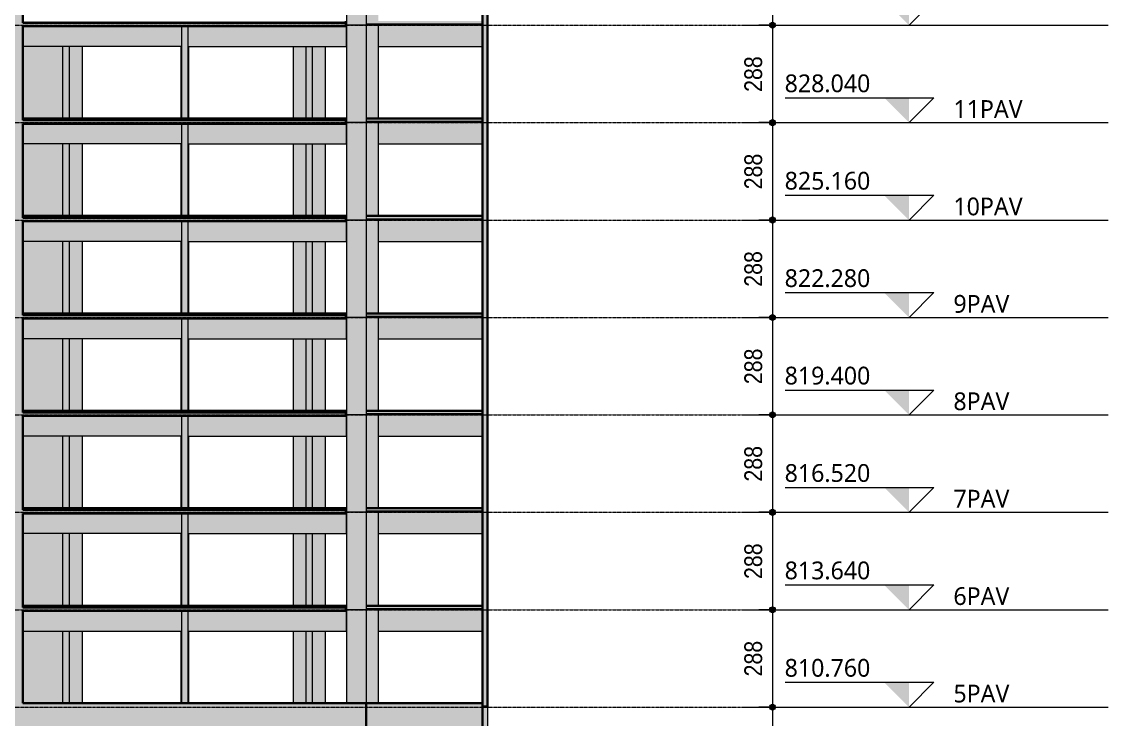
# Model space of a CAD drawing. Extents: x -2131 to 52870, y -3196 to 88043.
# Drawn here: x 36910 to 40119, y 81040 to 83102 of the extents above; entities that cross this region are included whole.
import ezdxf

# ---------------------------------------------------------------- set-up
doc = ezdxf.new("R2010")
doc.units = 0
doc.linetypes.add('Centro', pattern=[3.175, 0.635, -0.47625, 1.5875, -0.47625])
for name, color, linetype, lineweight in [('A-ANNO-DIMS', 7, 'Continuous', 9), ('A-ANNO-DIMS-350', 7, 'Continuous', 9), ('A-FLOR', 7, 'Continuous', 25), ('A-FLOR-LEVL', 7, 'Continuous', 9), ('S-BEAM', 7, 'Continuous', 25), ('S-COLS', 7, 'Continuous', 25)]:
    doc.layers.add(name, color=color, linetype=linetype, lineweight=lineweight)
doc.styles.add('Fira Sans_4', font='', dxfattribs={"width": 0.9, "height": 52.5})
doc.styles.add('Gadugi_5', font='gadugi.ttf', dxfattribs={"height": 52.5})
doc.styles.get('Fira Sans_4').set_extended_font_data('Fira Sans')
doc.dimstyles.new('PED_1_5mm_ESQ_4', dxfattribs={"dimscale": 30.48, "dimtxt": 71.608919, "dimasz": 2.296588, "dimexe": 1.722441, "dimexo": 1.722441, "dimgap": 0.344488, "dimtad": 1, "dimdec": 1, "dimrnd": 0.5, "dimdsep": 46, "dimtxsty": 'Fira Sans_4', "dimblk1": 'DOTSMALL', "dimblk2": 'DOTSMALL', "dimsah": 1, "dimcen": 0.09, "dimdle": 1.722441, "dimazin": 0, "dimtfac": 1, "dimtdec": 4, "dimtix": 1, "dimtmove": 0, "dimatfit": 3, "dimfxl": 1, "dimtvp": 1, "dimtolj": 1, "dimtzin": 0, "dimarcsym": 2})

# ---------------------------------------------------------------- blocks, each defined once
blk = doc.blocks.new('Nível - NÍVEL - CORTE ESQUEMÁTICO-903305-CT C 004 - CRT ESQ')
at = {"layer": 'A-FLOR-LEVL'}
blk.add_hatch(color=256, dxfattribs=at).paths.add_polyline_path([(2593.1, 79583.6), (2593.1, 79510.1), (2519.5, 79583.6)], flags=0)
for p, q in [((2227.1, 79583.6), (2666.7, 79583.6)), ((2593.1, 79510.1), (2666.7, 79583.6)), ((2099.3, 79510.1), (3181.6, 79510.1))]:
    blk.add_line(p, q, dxfattribs=at)
blk = doc.blocks.new('DIMBLOCK162-CT C 004 - CRT ESQ')
at = {"layer": 'A-ANNO-DIMS-350', "transparency": 16777216}
h = blk.add_hatch(color=256, dxfattribs=at)
edge = h.paths.add_edge_path(flags=0)
edge.add_arc((39127.2, 83380), 8.75, 0, 360)
h = blk.add_hatch(color=256, dxfattribs=at)
edge = h.paths.add_edge_path(flags=0)
edge.add_arc((39127.2, 83092), 8.75, 0, 360)
for p, q in [((39087.1, 83380), (39179.7, 83380)), ((39127.2, 83380), (39087.1, 83380)), ((39127.2, 83380), (39127.2, 83092)), ((39087.1, 83092), (39179.7, 83092)), ((39127.2, 83092), (39087.1, 83092))]:
    blk.add_line(p, q, dxfattribs=at)
for centre in [(39127.2, 83380), (39127.2, 83092)]:
    blk.add_circle(centre, 8.75, dxfattribs=at)
at = {"layer": 'A-ANNO-DIMS-350', "color": 0, "transparency": 16777216, "insert": (39044, 83182.8), "char_height": 52.5, "width": 127.794, "attachment_point": 1, "rotation": 90, "line_spacing_factor": 1.049215, "style": 'Fira Sans_4'}
blk.add_mtext('288', dxfattribs=at)
blk = doc.blocks.new('_DotSmall')
at = {"color": 0, "linetype": 'ByBlock', "const_width": 0.5}
blk.add_lwpolyline([(-0.0625, 0, 1), (0.0625, 0, 1)], format="xyb", close=True, dxfattribs=at)
blk = doc.blocks.new('DIMBLOCK163-CT C 004 - CRT ESQ')
at = {"layer": 'A-ANNO-DIMS-350', "transparency": 16777216}
h = blk.add_hatch(color=256, dxfattribs=at)
edge = h.paths.add_edge_path(flags=0)
edge.add_arc((39127.2, 83092), 8.75, 0, 360)
h = blk.add_hatch(color=256, dxfattribs=at)
edge = h.paths.add_edge_path(flags=0)
edge.add_arc((39127.2, 82804), 8.75, 0, 360)
for p, q in [((39087.1, 83092), (39179.7, 83092)), ((39127.2, 83092), (39087.1, 83092)), ((39127.2, 83092), (39127.2, 82804)), ((39087.1, 82804), (39179.7, 82804)), ((39127.2, 82804), (39087.1, 82804))]:
    blk.add_line(p, q, dxfattribs=at)
for centre in [(39127.2, 83092), (39127.2, 82804)]:
    blk.add_circle(centre, 8.75, dxfattribs=at)
at = {"layer": 'A-ANNO-DIMS-350', "color": 0, "transparency": 16777216, "insert": (39044, 82894.8), "char_height": 52.5, "width": 127.794, "attachment_point": 1, "rotation": 90, "line_spacing_factor": 1.049215, "style": 'Fira Sans_4'}
blk.add_mtext('288', dxfattribs=at)
blk = doc.blocks.new('DIMBLOCK164-CT C 004 - CRT ESQ')
at = {"layer": 'A-ANNO-DIMS-350', "transparency": 16777216}
h = blk.add_hatch(color=256, dxfattribs=at)
edge = h.paths.add_edge_path(flags=0)
edge.add_arc((39127.2, 82804), 8.75, 0, 360)
h = blk.add_hatch(color=256, dxfattribs=at)
edge = h.paths.add_edge_path(flags=0)
edge.add_arc((39127.2, 82516), 8.75, 0, 360)
for p, q in [((39087.1, 82804), (39179.7, 82804)), ((39127.2, 82804), (39087.1, 82804)), ((39127.2, 82804), (39127.2, 82516)), ((39087.1, 82516), (39179.7, 82516)), ((39127.2, 82516), (39087.1, 82516))]:
    blk.add_line(p, q, dxfattribs=at)
for centre in [(39127.2, 82804), (39127.2, 82516)]:
    blk.add_circle(centre, 8.75, dxfattribs=at)
at = {"layer": 'A-ANNO-DIMS-350', "color": 0, "transparency": 16777216, "insert": (39044, 82606.8), "char_height": 52.5, "width": 127.794, "attachment_point": 1, "rotation": 90, "line_spacing_factor": 1.049215, "style": 'Fira Sans_4'}
blk.add_mtext('288', dxfattribs=at)
blk = doc.blocks.new('DIMBLOCK165-CT C 004 - CRT ESQ')
at = {"layer": 'A-ANNO-DIMS-350', "transparency": 16777216}
h = blk.add_hatch(color=256, dxfattribs=at)
edge = h.paths.add_edge_path(flags=0)
edge.add_arc((39127.2, 82516), 8.75, 0, 360)
h = blk.add_hatch(color=256, dxfattribs=at)
edge = h.paths.add_edge_path(flags=0)
edge.add_arc((39127.2, 82228), 8.75, 0, 360)
for p, q in [((39087.1, 82516), (39179.7, 82516)), ((39127.2, 82516), (39087.1, 82516)), ((39127.2, 82516), (39127.2, 82228)), ((39087.1, 82228), (39179.7, 82228)), ((39127.2, 82228), (39087.1, 82228))]:
    blk.add_line(p, q, dxfattribs=at)
for centre in [(39127.2, 82516), (39127.2, 82228)]:
    blk.add_circle(centre, 8.75, dxfattribs=at)
at = {"layer": 'A-ANNO-DIMS-350', "color": 0, "transparency": 16777216, "insert": (39044, 82318.8), "char_height": 52.5, "width": 127.794, "attachment_point": 1, "rotation": 90, "line_spacing_factor": 1.049215, "style": 'Fira Sans_4'}
blk.add_mtext('288', dxfattribs=at)
blk = doc.blocks.new('DIMBLOCK166-CT C 004 - CRT ESQ')
at = {"layer": 'A-ANNO-DIMS-350', "transparency": 16777216}
h = blk.add_hatch(color=256, dxfattribs=at)
edge = h.paths.add_edge_path(flags=0)
edge.add_arc((39127.2, 82228), 8.75, 0, 360)
h = blk.add_hatch(color=256, dxfattribs=at)
edge = h.paths.add_edge_path(flags=0)
edge.add_arc((39127.2, 81940), 8.75, 0, 360)
for p, q in [((39087.1, 82228), (39179.7, 82228)), ((39127.2, 82228), (39087.1, 82228)), ((39127.2, 82228), (39127.2, 81940)), ((39087.1, 81940), (39179.7, 81940)), ((39127.2, 81940), (39087.1, 81940))]:
    blk.add_line(p, q, dxfattribs=at)
for centre in [(39127.2, 82228), (39127.2, 81940)]:
    blk.add_circle(centre, 8.75, dxfattribs=at)
at = {"layer": 'A-ANNO-DIMS-350', "color": 0, "transparency": 16777216, "insert": (39044, 82030.8), "char_height": 52.5, "width": 127.794, "attachment_point": 1, "rotation": 90, "line_spacing_factor": 1.049215, "style": 'Fira Sans_4'}
blk.add_mtext('288', dxfattribs=at)
blk = doc.blocks.new('DIMBLOCK167-CT C 004 - CRT ESQ')
at = {"layer": 'A-ANNO-DIMS-350', "transparency": 16777216}
h = blk.add_hatch(color=256, dxfattribs=at)
edge = h.paths.add_edge_path(flags=0)
edge.add_arc((39127.2, 81940), 8.75, 0, 360)
h = blk.add_hatch(color=256, dxfattribs=at)
edge = h.paths.add_edge_path(flags=0)
edge.add_arc((39127.2, 81652), 8.75, 0, 360)
for p, q in [((39087.1, 81940), (39179.7, 81940)), ((39127.2, 81940), (39087.1, 81940)), ((39127.2, 81940), (39127.2, 81652)), ((39087.1, 81652), (39179.7, 81652)), ((39127.2, 81652), (39087.1, 81652))]:
    blk.add_line(p, q, dxfattribs=at)
for centre in [(39127.2, 81940), (39127.2, 81652)]:
    blk.add_circle(centre, 8.75, dxfattribs=at)
at = {"layer": 'A-ANNO-DIMS-350', "color": 0, "transparency": 16777216, "insert": (39044, 81742.8), "char_height": 52.5, "width": 127.794, "attachment_point": 1, "rotation": 90, "line_spacing_factor": 1.049215, "style": 'Fira Sans_4'}
blk.add_mtext('288', dxfattribs=at)
blk = doc.blocks.new('DIMBLOCK168-CT C 004 - CRT ESQ')
at = {"layer": 'A-ANNO-DIMS-350', "transparency": 16777216}
h = blk.add_hatch(color=256, dxfattribs=at)
edge = h.paths.add_edge_path(flags=0)
edge.add_arc((39127.2, 81652), 8.75, 0, 360)
h = blk.add_hatch(color=256, dxfattribs=at)
edge = h.paths.add_edge_path(flags=0)
edge.add_arc((39127.2, 81364), 8.75, 0, 360)
for p, q in [((39087.1, 81652), (39179.7, 81652)), ((39127.2, 81652), (39087.1, 81652)), ((39127.2, 81652), (39127.2, 81364)), ((39087.1, 81364), (39179.7, 81364)), ((39127.2, 81364), (39087.1, 81364))]:
    blk.add_line(p, q, dxfattribs=at)
for centre in [(39127.2, 81652), (39127.2, 81364)]:
    blk.add_circle(centre, 8.75, dxfattribs=at)
at = {"layer": 'A-ANNO-DIMS-350', "color": 0, "transparency": 16777216, "insert": (39044, 81454.8), "char_height": 52.5, "width": 127.794, "attachment_point": 1, "rotation": 90, "line_spacing_factor": 1.049215, "style": 'Fira Sans_4'}
blk.add_mtext('288', dxfattribs=at)
blk = doc.blocks.new('DIMBLOCK169-CT C 004 - CRT ESQ')
at = {"layer": 'A-ANNO-DIMS-350', "transparency": 16777216}
h = blk.add_hatch(color=256, dxfattribs=at)
edge = h.paths.add_edge_path(flags=0)
edge.add_arc((39127.2, 81364), 8.75, 0, 360)
h = blk.add_hatch(color=256, dxfattribs=at)
edge = h.paths.add_edge_path(flags=0)
edge.add_arc((39127.2, 81076), 8.75, 0, 360)
for p, q in [((39087.1, 81364), (39179.7, 81364)), ((39127.2, 81364), (39087.1, 81364)), ((39127.2, 81364), (39127.2, 81076)), ((39087.1, 81076), (39179.7, 81076)), ((39127.2, 81076), (39087.1, 81076))]:
    blk.add_line(p, q, dxfattribs=at)
for centre in [(39127.2, 81364), (39127.2, 81076)]:
    blk.add_circle(centre, 8.75, dxfattribs=at)
at = {"layer": 'A-ANNO-DIMS-350', "color": 0, "transparency": 16777216, "insert": (39044, 81166.8), "char_height": 52.5, "width": 127.794, "attachment_point": 1, "rotation": 90, "line_spacing_factor": 1.049215, "style": 'Fira Sans_4'}
blk.add_mtext('288', dxfattribs=at)
blk = doc.blocks.new('DIMBLOCK170-CT C 004 - CRT ESQ')
at = {"layer": 'A-ANNO-DIMS-350', "transparency": 16777216}
h = blk.add_hatch(color=256, dxfattribs=at)
edge = h.paths.add_edge_path(flags=0)
edge.add_arc((39127.2, 81076), 8.75, 0, 360)
h = blk.add_hatch(color=256, dxfattribs=at)
edge = h.paths.add_edge_path(flags=0)
edge.add_arc((39127.2, 80788), 8.75, 0, 360)
for p, q in [((39087.1, 81076), (39179.7, 81076)), ((39127.2, 81076), (39087.1, 81076)), ((39127.2, 81076), (39127.2, 80788)), ((39087.1, 80788), (39179.7, 80788)), ((39127.2, 80788), (39087.1, 80788))]:
    blk.add_line(p, q, dxfattribs=at)
for centre in [(39127.2, 81076), (39127.2, 80788)]:
    blk.add_circle(centre, 8.75, dxfattribs=at)
at = {"layer": 'A-ANNO-DIMS-350', "color": 0, "transparency": 16777216, "insert": (39044, 80878.8), "char_height": 52.5, "width": 127.794, "attachment_point": 1, "rotation": 90, "line_spacing_factor": 1.049215, "style": 'Fira Sans_4'}
blk.add_mtext('288', dxfattribs=at)

msp = doc.modelspace()

# ---------------------------------------------------------------- hatches: boundary and pattern name
at = {"layer": 'A-FLOR', "true_color": 0xc0c0c0}
for points in [[(37863.296, 83099.001), (37867.416, 83099.001), (37867.416, 83104.001), (36912.916, 83103.995), (36912.916, 83099.001), (37759.903, 83099.001)], [(36912.916, 83088.923), (37867.416, 83088.923), (37867.416, 83099.001), (36912.916, 83099.001), (36912.916, 83092.001)], [(38208.517, 83094.001), (38270.411, 83094.001), (38270.411, 83104.001), (37926.916, 83104.001), (37926.916, 83094.001), (38173.474, 83094.001)], [(37863.296, 82811.001), (37867.416, 82811.001), (37867.416, 82816.001), (36912.916, 82815.995), (36912.916, 82811.001), (37759.903, 82811.001)], [(36912.916, 82800.923), (37867.416, 82800.923), (37867.416, 82811.001), (36912.916, 82811.001), (36912.916, 82804.001)], [(37966.689, 82806.001), (38270.411, 82806.001), (38270.411, 82816.001), (37926.916, 82816.001), (37926.916, 82806.001), (37962.666, 82806.001)], [(37867.416, 82523.001), (37867.416, 82528.001), (36912.916, 82527.995), (36912.916, 82523.001), (37863.296, 82523.001)], [(36912.916, 82512.923), (37867.416, 82512.923), (37867.416, 82523.001), (36912.916, 82523.001), (36912.916, 82516.001)], [(38173.474, 82518.001), (38270.411, 82518.001), (38270.411, 82528.001), (37926.916, 82528.001), (37926.916, 82518.001), (37999.605, 82518.001)], [(37863.296, 82235.001), (37867.416, 82235.001), (37867.416, 82240.001), (36912.916, 82239.995), (36912.916, 82235.001), (37759.903, 82235.001)], [(36912.916, 82224.923), (37867.416, 82224.923), (37867.416, 82235.001), (36912.916, 82235.001), (36912.916, 82228.001)], [(38173.474, 82230.001), (38270.411, 82230.001), (38270.411, 82240.001), (37926.916, 82240.001), (37926.916, 82230.001), (37999.605, 82230.001)], [(37863.296, 81947.001), (37867.416, 81947.001), (37867.416, 81952.001), (36912.916, 81951.995), (36912.916, 81947.001), (37759.903, 81947.001)], [(36912.916, 81936.923), (37867.416, 81936.923), (37867.416, 81947.001), (36912.916, 81947.001), (36912.916, 81940.001)], [(38173.474, 81942.001), (38270.411, 81942.001), (38270.411, 81952.001), (37926.916, 81952.001), (37926.916, 81942.001), (37999.605, 81942.001)], [(37759.903, 81659.001), (37867.416, 81659.001), (37867.416, 81664.001), (36912.916, 81663.995), (36912.916, 81659.001), (37673.854, 81659.001)], [(36912.916, 81648.923), (37867.416, 81648.923), (37867.416, 81659.001), (36912.916, 81659.001), (36912.916, 81650.045)], [(37966.689, 81654.001), (38270.411, 81654.001), (38270.411, 81664.001), (37926.916, 81664.001), (37926.916, 81654.001), (37962.666, 81654.001)], [(36912.916, 81371.001), (37867.416, 81371.001), (37867.416, 81376.001), (36912.916, 81375.995)], [(36912.916, 81360.923), (37867.416, 81360.923), (37867.416, 81371.001), (36912.916, 81371.001), (36912.916, 81364.001)], [(37966.689, 81366.001), (38270.411, 81366.001), (38270.411, 81376.001), (37926.916, 81376.001), (37926.916, 81366.001), (37962.666, 81366.001)]]:
    msp.add_hatch(color=9, dxfattribs=at).paths.add_polyline_path(points, flags=0)
at = {"layer": 'S-BEAM', "true_color": 0xc0c0c0}
for points in [[(36914.94, 83029.001), (37381.417, 83029.001), (37381.417, 83088.923), (36912.916, 83088.923), (36912.916, 83029.001)], [(37711.167, 83029.001), (37869.166, 83029.001), (37869.166, 83104.001), (37867.416, 83103.956), (37867.416, 83088.923), (37400.417, 83088.923), (37400.417, 83029.001), (37553.118, 83029.001)], [(38173.474, 83029.001), (38270.417, 83029.001), (38270.411, 83094.001), (37962.666, 83094.001), (37962.666, 83029.001), (37966.689, 83029.001)], [(37051.893, 82741.001), (37381.417, 82741.001), (37381.417, 82800.923), (36912.916, 82800.923), (36912.916, 82741.001), (37049.405, 82741.001)], [(37863.296, 82741.001), (37869.166, 82741.001), (37869.166, 82816.001), (37867.416, 82815.956), (37867.416, 82800.923), (37400.417, 82800.923), (37400.417, 82741.001), (37759.903, 82741.001)], [(38270.417, 82741.001), (38270.411, 82806.001), (37962.666, 82806.001), (37962.666, 82741.001), (37966.689, 82741.001)], [(38285.417, 82741.001), (38285.422, 82741.026), (38285.417, 82804.001)], [(37064.878, 82453.001), (37381.417, 82453.001), (37381.417, 82512.923), (36912.916, 82512.923), (36912.916, 82453.001), (37049.405, 82453.001)], [(37400.417, 82453.001), (37869.166, 82453.001), (37869.166, 82528.001), (37867.416, 82527.956), (37867.416, 82512.923), (37400.417, 82512.923), (37400.417, 82479.615)], [(38270.417, 82453.001), (38270.411, 82518.001), (37962.666, 82518.001), (37962.666, 82453.001), (38173.474, 82453.001)], [(36922.091, 82165.001), (37381.417, 82165.001), (37381.417, 82224.923), (36912.916, 82224.923), (36912.916, 82165.001)], [(37869.166, 82165.001), (37869.166, 82240.001), (37867.416, 82239.956), (37867.416, 82224.923), (37400.417, 82224.923), (37400.417, 82165.001), (37759.903, 82165.001)], [(37966.689, 82165.001), (38270.417, 82165.001), (38270.411, 82230.001), (37962.666, 82230.001), (37962.666, 82165.001)], [(37085.156, 81877.001), (37381.417, 81877.001), (37381.417, 81936.923), (36912.916, 81936.923), (36912.916, 81877.001), (37049.405, 81877.001)], [(37863.296, 81877.001), (37869.166, 81877.001), (37869.166, 81952.001), (37867.416, 81951.956), (37867.416, 81936.923), (37400.417, 81936.923), (37400.417, 81877.001), (37759.903, 81877.001)], [(38270.417, 81877.001), (38270.411, 81942.001), (37962.666, 81942.001), (37962.666, 81877.001), (38173.474, 81877.001)], [(36912.916, 81589.001), (37381.417, 81589.001), (37381.417, 81648.923), (36912.916, 81648.923), (36912.916, 81589.034)], [(37400.417, 81589.001), (37869.166, 81589.001), (37869.166, 81664.001), (37867.416, 81663.956), (37867.416, 81648.923), (37400.417, 81648.923), (37400.417, 81615.615)], [(38270.417, 81589.001), (38270.411, 81654.001), (37962.666, 81654.001), (37962.666, 81589.001), (37966.689, 81589.001)], [(36912.916, 81301.001), (37381.417, 81301.001), (37381.417, 81360.923), (36912.916, 81360.923), (36912.916, 81301.034)], [(37708.207, 81301.001), (37869.166, 81301.001), (37869.166, 81376.001), (37867.416, 81375.956), (37867.416, 81360.923), (37400.417, 81360.923), (37400.417, 81301.001), (37656.51, 81301.001)], [(38270.417, 81301.001), (38270.411, 81366.001), (37962.666, 81366.001), (37962.666, 81301.001), (37966.689, 81301.001)], [(36912.916, 81013.001), (37926.916, 81013.001), (37926.916, 81088.001), (36912.916, 81088.001), (36912.916, 81032.318)], [(37966.689, 81013.001), (38270.417, 81013.001), (38270.417, 81088.001), (37926.916, 81088.001), (37926.916, 81013.001)]]:
    msp.add_hatch(color=9, dxfattribs=at).paths.add_polyline_path(points, flags=0)
at = {"layer": 'S-COLS', "true_color": 0xc0c0c0}
for points in [[(38285.417, 81078.001), (38285.417, 87634), (38270.417, 87634), (38270.417, 81078.001)], [(36912.667, 81008.501), (36912.916, 81008.501), (36912.667, 84258), (36873.416, 84258), (36873.416, 81008.501)], [(37926.915, 83092.001), (37926.915, 83380.001), (37869.166, 83380.001), (37869.166, 83092.001)], [(37400.417, 82816.001), (37400.417, 83088.923), (37381.417, 83088.923), (37381.417, 82816.001)], [(37926.916, 82804.001), (37926.915, 83092.001), (37869.166, 83092.001), (37869.166, 82804.001)], [(36922.137, 82816.001), (37030.405, 82816.001), (37030.405, 83029.001), (36912.916, 83029.001), (36912.916, 82816.001)], [(37048.512, 82816.001), (37049.405, 82816.084), (37049.405, 83029.001), (37030.405, 83029.001), (37030.405, 82816.001), (37048.422, 82816.001)], [(37049.405, 82816.001), (37088.145, 82816.001), (37087.922, 83029.001), (37049.405, 83029.001), (37049.405, 82816.084)], [(37711.167, 82816.001), (37748.417, 82816.001), (37748.417, 83029.001), (37711.167, 83029.001), (37711.167, 82885.499)], [(37767.417, 82816.001), (37767.417, 83029.001), (37748.417, 83029.001), (37748.417, 82816.001), (37766.404, 82816.001)], [(37767.417, 82816.001), (37806.167, 82816.001), (37806.167, 83029.001), (37767.417, 83029.001), (37767.417, 82885.499)], [(37400.417, 82528.001), (37400.417, 82800.923), (37381.417, 82800.923), (37381.417, 82528.001), (37398.029, 82528.001)], [(37926.915, 82516.001), (37926.916, 82804.001), (37869.166, 82804.001), (37869.166, 82516.001), (37914.992, 82516.001)], [(37030.405, 82528.001), (37030.405, 82741.001), (36912.916, 82741.001), (36912.916, 82528.001), (37021.342, 82528.001)], [(37036.154, 82528.001), (37049.405, 82528.001), (37049.405, 82741.001), (37030.405, 82741.001), (37030.405, 82528.001)], [(37086.595, 82528.001), (37088.145, 82528.001), (37087.922, 82741.001), (37049.405, 82741.001), (37049.405, 82528.001), (37068.24, 82528.001)], [(37711.167, 82528.001), (37748.417, 82528.001), (37748.417, 82741.001), (37711.167, 82741.001), (37711.167, 82532.512)], [(37767.417, 82528.001), (37767.417, 82741.001), (37748.417, 82741.001), (37748.417, 82528.001), (37766.404, 82528.001)], [(37806.167, 82528.001), (37806.167, 82741.001), (37767.417, 82741.001), (37767.417, 82528.001)], [(37400.417, 82240.001), (37400.417, 82512.923), (37381.417, 82512.923), (37381.417, 82240.001)], [(37926.915, 82228.001), (37926.915, 82516.001), (37869.166, 82516.001), (37869.166, 82228.001)], [(36912.916, 82240.001), (37030.405, 82240.001), (37030.405, 82453.001), (36912.916, 82453.001), (36912.916, 82267.772)], [(37036.154, 82240.001), (37049.405, 82240.001), (37049.405, 82453.001), (37030.405, 82453.001), (37030.405, 82240.001)], [(37088.145, 82240.001), (37087.85, 82453.001), (37049.405, 82453.001), (37049.405, 82240.001), (37087.922, 82240.001)], [(37711.167, 82240.001), (37748.417, 82240.001), (37748.417, 82453.001), (37711.167, 82453.001), (37711.167, 82356.019)], [(37766.404, 82240.001), (37767.417, 82240.001), (37767.417, 82453.001), (37748.417, 82453.001), (37748.417, 82240.001), (37759.903, 82240.001)], [(37767.417, 82240.001), (37806.167, 82240.001), (37806.167, 82453.001), (37767.417, 82453.001), (37767.417, 82356.019)], [(37400.417, 81952.001), (37400.417, 82224.923), (37381.417, 82224.923), (37381.417, 81952.001)], [(37926.915, 81940.001), (37926.915, 82228.001), (37869.166, 82228.001), (37869.166, 81940.001)], [(36912.916, 81952.001), (37030.405, 81952.001), (37030.405, 82165.001), (36912.916, 82165.001), (36912.916, 82003.032)], [(37036.154, 81952.001), (37049.405, 81952.001), (37049.405, 82165.001), (37030.405, 82165.001), (37030.405, 81952.001)], [(37087.922, 81952.001), (37088.145, 81952.001), (37087.922, 82165.001), (37049.405, 82165.001), (37049.405, 81952.001), (37087.467, 81952.001)], [(37748.417, 81952.001), (37748.417, 82165.001), (37711.167, 82165.001), (37711.167, 81952.001)], [(37748.417, 81952.001), (37767.417, 81952.001), (37767.417, 82165.001), (37748.417, 82165.001)], [(37767.417, 81952.001), (37806.167, 81952.001), (37806.167, 82165.001), (37767.417, 82165.001), (37767.417, 82003.032)], [(37400.417, 81664.001), (37400.417, 81936.923), (37381.417, 81936.923), (37381.417, 81664.001)], [(37926.916, 81652.001), (37926.915, 81940.001), (37869.166, 81940.001), (37869.166, 81652.001)], [(36932.761, 81664.001), (37030.405, 81664.001), (37030.405, 81877.001), (36912.916, 81877.001), (36913.219, 81664.001)], [(37048.422, 81664.001), (37049.405, 81664.001), (37049.405, 81877.001), (37030.405, 81877.001), (37030.405, 81664.001)], [(37051.471, 81664.001), (37088.145, 81664.001), (37087.922, 81877.001), (37049.405, 81877.001), (37049.405, 81664.001)], [(37711.167, 81664.001), (37748.417, 81664.001), (37748.417, 81877.001), (37711.167, 81877.001), (37711.167, 81826.538)], [(37767.417, 81664.001), (37767.417, 81877.001), (37748.417, 81877.001), (37748.417, 81664.001), (37766.404, 81664.001)], [(37767.417, 81664.001), (37806.167, 81664.001), (37806.167, 81877.001), (37767.417, 81877.001), (37767.417, 81826.538)], [(37400.417, 81376.001), (37400.417, 81648.923), (37381.417, 81648.923), (37381.417, 81376.001), (37398.029, 81376.001)], [(37869.166, 81364.001), (37926.915, 81364.001), (37926.916, 81652.001), (37869.166, 81652.001), (37869.166, 81372.744)], [(36932.761, 81376.001), (37030.405, 81376.001), (37030.405, 81589.001), (36912.916, 81589.001), (36912.916, 81376.001), (36913.46, 81376.001)], [(37036.154, 81376.001), (37049.405, 81376.001), (37049.405, 81589.001), (37030.405, 81589.001), (37030.405, 81376.001)], [(37049.405, 81376.001), (37088.145, 81376.001), (37087.922, 81589.001), (37049.405, 81589.001), (37049.405, 81385.305)], [(37711.167, 81376.001), (37748.417, 81376.001), (37748.417, 81589.001), (37711.167, 81589.001), (37711.167, 81385.305)], [(37767.417, 81376.001), (37767.417, 81589.001), (37748.417, 81589.001), (37748.417, 81376.001), (37766.404, 81376.001)], [(37806.167, 81376.001), (37806.167, 81589.001), (37767.417, 81589.001), (37767.417, 81376.001)], [(37400.417, 81088.001), (37400.417, 81360.923), (37381.417, 81360.923), (37381.417, 81088.001)], [(37926.916, 81088.001), (37926.915, 81364.001), (37869.166, 81364.001), (37869.166, 81088.001)], [(37926.916, 81088.001), (37962.666, 81088.001), (37962.666, 81364.001), (37926.916, 81364.001), (37926.916, 81120.564)], [(36912.916, 81088.001), (37030.405, 81088.001), (37030.405, 81301.001), (36912.916, 81301.001), (36912.916, 81120.564)], [(37036.154, 81088.001), (37049.405, 81088.001), (37049.405, 81301.001), (37030.405, 81301.001), (37030.405, 81088.001)], [(37056.683, 81088.001), (37088.145, 81088.001), (37087.85, 81301.001), (37049.405, 81301.001), (37049.405, 81088.001), (37056.453, 81088.001)], [(37711.167, 81088.001), (37748.417, 81088.001), (37748.417, 81301.001), (37711.167, 81301.001), (37711.167, 81120.564)], [(37759.903, 81088.001), (37767.417, 81088.001), (37767.417, 81301.001), (37748.417, 81301.001), (37748.417, 81088.001)], [(37767.417, 81088.001), (37806.167, 81088.001), (37806.167, 81301.001), (37767.417, 81301.001), (37767.417, 81120.564)], [(38285.417, 81076.001), (38285.284, 81078.001), (38270.417, 81078.001), (38270.417, 81076.001)], [(38285.417, 80788), (38285.417, 81076.001), (38270.417, 81076.001), (38270.417, 80788)]]:
    msp.add_hatch(color=9, dxfattribs=at).paths.add_polyline_path(points, flags=0)
h = msp.add_hatch(color=9, dxfattribs=at)
h.paths.add_polyline_path([(37930.5, 83092.001), (37962.666, 83092.001), (37962.666, 83094.001), (37926.916, 83094.001), (37926.916, 83092.001)], flags=0)
h.paths.add_polyline_path([(37962.666, 83104.001), (37962.666, 83380.001), (37926.916, 83380.001), (37926.916, 83104.001)], flags=0)
h = msp.add_hatch(color=9, dxfattribs=at)
h.paths.add_polyline_path([(37930.5, 82804.001), (37962.666, 82804.001), (37962.666, 82806.001), (37926.916, 82806.001), (37926.916, 82804.001)], flags=0)
h.paths.add_polyline_path([(37962.666, 82816.001), (37962.666, 83092.001), (37926.916, 83092.001), (37926.916, 82816.001)], flags=0)
h = msp.add_hatch(color=9, dxfattribs=at)
h.paths.add_polyline_path([(37400.417, 82816.001), (37401.917, 82816.001), (37401.917, 83029.001), (37400.417, 83029.001), (37400.417, 82822.819)], flags=0)
h.paths.add_polyline_path([(37379.917, 82816.001), (37381.417, 82816.001), (37381.417, 83029.001), (37379.917, 83029.001), (37379.917, 82885.499)], flags=0)
h = msp.add_hatch(color=9, dxfattribs=at)
h.paths.add_polyline_path([(37930.5, 82516.001), (37962.666, 82516.001), (37962.666, 82518.001), (37926.916, 82518.001), (37926.916, 82516.001)], flags=0)
h.paths.add_polyline_path([(37962.666, 82528.001), (37962.666, 82804.001), (37926.916, 82804.001), (37926.916, 82528.001)], flags=0)
h = msp.add_hatch(color=9, dxfattribs=at)
h.paths.add_polyline_path([(37381.417, 82528.001), (37381.417, 82741.001), (37379.917, 82741.001), (37379.917, 82528.001)], flags=0)
h.paths.add_polyline_path([(37401.917, 82528.001), (37401.917, 82741.001), (37400.417, 82740.85), (37400.417, 82528.001), (37400.961, 82528.001)], flags=0)
h = msp.add_hatch(color=9, dxfattribs=at)
h.paths.add_polyline_path([(37930.5, 82228.001), (37962.666, 82228.001), (37962.666, 82230.001), (37926.916, 82230.001), (37926.916, 82228.001)], flags=0)
h.paths.add_polyline_path([(37962.666, 82240.001), (37962.666, 82516.001), (37926.916, 82516.001), (37926.916, 82240.001)], flags=0)
h = msp.add_hatch(color=9, dxfattribs=at)
h.paths.add_polyline_path([(37381.417, 82240.001), (37381.417, 82453.001), (37379.917, 82453.001), (37379.917, 82240.001)], flags=0)
h.paths.add_polyline_path([(37400.961, 82240.001), (37401.917, 82240.001), (37401.917, 82453.001), (37400.417, 82452.85), (37400.417, 82240.001)], flags=0)
h = msp.add_hatch(color=9, dxfattribs=at)
h.paths.add_polyline_path([(37930.5, 81940.001), (37962.666, 81940.001), (37962.666, 81942.001), (37926.916, 81942.001), (37926.916, 81940.001)], flags=0)
h.paths.add_polyline_path([(37962.666, 81952.001), (37962.666, 82228.001), (37926.916, 82228.001), (37926.916, 81952.001)], flags=0)
h = msp.add_hatch(color=9, dxfattribs=at)
h.paths.add_polyline_path([(37400.417, 81952.001), (37401.917, 81952.001), (37401.917, 82165.001), (37400.417, 82165.001), (37400.417, 81958.819)], flags=0)
h.paths.add_polyline_path([(37379.917, 81952.001), (37381.417, 81952.001), (37381.417, 82165.001), (37379.917, 82165.001), (37379.917, 82003.032)], flags=0)
h = msp.add_hatch(color=9, dxfattribs=at)
h.paths.add_polyline_path([(37930.5, 81652.001), (37962.666, 81652.001), (37962.666, 81654.001), (37926.916, 81654.001), (37926.916, 81652.001)], flags=0)
h.paths.add_polyline_path([(37962.666, 81664.001), (37962.666, 81940.001), (37926.916, 81940.001), (37926.916, 81664.001)], flags=0)
h = msp.add_hatch(color=9, dxfattribs=at)
h.paths.add_polyline_path([(37400.417, 81664.001), (37401.917, 81664.001), (37401.917, 81877.001), (37400.417, 81877.001), (37400.417, 81670.819)], flags=0)
h.paths.add_polyline_path([(37379.917, 81664.001), (37381.417, 81664.001), (37381.417, 81877.001), (37379.917, 81877.001), (37379.917, 81826.538)], flags=0)
h = msp.add_hatch(color=9, dxfattribs=at)
h.paths.add_polyline_path([(37946.155, 81364.001), (37962.666, 81364.001), (37962.666, 81366.001), (37926.916, 81366.001), (37926.916, 81364.001), (37931.385, 81364.001)], flags=0)
h.paths.add_polyline_path([(37926.916, 81376.001), (37962.666, 81376.001), (37962.666, 81652.001), (37926.916, 81652.001), (37926.916, 81385.305)], flags=0)
h = msp.add_hatch(color=9, dxfattribs=at)
h.paths.add_polyline_path([(37379.917, 81376.001), (37381.417, 81376.001), (37381.417, 81589.001), (37379.917, 81589.001), (37379.917, 81385.305)], flags=0)
h.paths.add_polyline_path([(37401.917, 81376.001), (37401.917, 81589.001), (37400.417, 81588.85), (37400.417, 81376.001), (37400.961, 81376.001)], flags=0)
h = msp.add_hatch(color=9, dxfattribs=at)
h.paths.add_polyline_path([(37379.917, 81088.001), (37381.417, 81088.001), (37381.417, 81301.001), (37379.917, 81301.001), (37379.917, 81120.564)], flags=0)
h.paths.add_polyline_path([(37400.417, 81088.001), (37401.917, 81088.001), (37401.917, 81301.001), (37400.417, 81300.622), (37400.417, 81094.819)], flags=0)

# ---------------------------------------------------------------- linework, layer by layer
at = {"layer": 'A-FLOR', "color": 190, "lineweight": 35, "true_color": 0x8000ff}
for p, q in [((36912.916, 83099.001), (37867.416, 83099.001)), ((37867.416, 83088.923), (36912.916, 83088.923)), ((37867.416, 83104.001), (37867.416, 83088.923)), ((38270.411, 83094.001), (37926.916, 83094.001)), ((38270.411, 83104.001), (38270.411, 83094.001)), ((37867.416, 82816.001), (36912.916, 82816.001)), ((36912.916, 82811.001), (37867.416, 82811.001)), ((37867.416, 82800.923), (36912.916, 82800.923)), ((37867.416, 82816.001), (37867.416, 82800.923)), ((37926.916, 82816.001), (38270.411, 82816.001)), ((38270.411, 82806.001), (37926.916, 82806.001)), ((38270.411, 82816.001), (38270.411, 82806.001)), ((37867.416, 82528.001), (36912.916, 82528.001)), ((36912.916, 82523.001), (37867.416, 82523.001)), ((37867.416, 82512.923), (36912.916, 82512.923)), ((37867.416, 82528.001), (37867.416, 82512.923)), ((37926.916, 82528.001), (38270.411, 82528.001)), ((38270.411, 82518.001), (37926.916, 82518.001)), ((38270.411, 82528.001), (38270.411, 82518.001)), ((37867.416, 82240.001), (36912.916, 82240.001)), ((36912.916, 82235.001), (37867.416, 82235.001)), ((37867.416, 82224.923), (36912.916, 82224.923)), ((37867.416, 82240.001), (37867.416, 82224.923)), ((37926.916, 82240.001), (38270.411, 82240.001)), ((38270.411, 82230.001), (37926.916, 82230.001)), ((38270.411, 82240.001), (38270.411, 82230.001)), ((37867.416, 81952.001), (36912.916, 81952.001)), ((36912.916, 81947.001), (37867.416, 81947.001)), ((37867.416, 81936.923), (36912.916, 81936.923)), ((37867.416, 81952.001), (37867.416, 81936.923)), ((37926.916, 81952.001), (38270.411, 81952.001)), ((38270.411, 81942.001), (37926.916, 81942.001)), ((38270.411, 81952.001), (38270.411, 81942.001)), ((37867.416, 81664.001), (36912.916, 81664.001)), ((36912.916, 81659.001), (37867.416, 81659.001)), ((37867.416, 81648.923), (36912.916, 81648.923)), ((37867.416, 81664.001), (37867.416, 81648.923)), ((37926.916, 81664.001), (38270.411, 81664.001)), ((38270.411, 81654.001), (37926.916, 81654.001)), ((38270.411, 81664.001), (38270.411, 81654.001)), ((37867.416, 81376.001), (36912.916, 81376.001)), ((36912.916, 81371.001), (37867.416, 81371.001)), ((37867.416, 81360.923), (36912.916, 81360.923)), ((37867.416, 81376.001), (37867.416, 81360.923)), ((37926.916, 81376.001), (38270.411, 81376.001)), ((38270.411, 81366.001), (37926.916, 81366.001)), ((38270.411, 81376.001), (38270.411, 81366.001))]:
    msp.add_line(p, q, dxfattribs=at)
at = {"layer": 'A-FLOR-LEVL', "linetype": 'Centro'}
for p, q in [((34691.966, 83092.001), (39504.639, 83092.001)), ((34691.966, 82804.001), (39504.639, 82804.001)), ((34691.966, 82516.001), (39504.639, 82516.001)), ((34691.966, 82228.001), (39504.639, 82228.001)), ((34691.966, 81940.001), (39504.639, 81940.001)), ((34691.966, 81652.001), (39504.639, 81652.001)), ((34691.966, 81364.001), (39504.639, 81364.001)), ((34691.966, 81076.001), (39504.639, 81076.001))]:
    msp.add_line(p, q, dxfattribs=at)
at = {"layer": 'S-BEAM', "lineweight": 9}
for p, q in [((37381.417, 83088.923), (37381.417, 83029.001)), ((37400.417, 83088.923), (37400.417, 83029.001)), ((37869.166, 83029.001), (37869.166, 83104.001)), ((37962.666, 83094.001), (37962.666, 83029.001)), ((37381.417, 83029.001), (36912.916, 83029.001)), ((37400.417, 83029.001), (37869.166, 83029.001)), ((37962.666, 83029.001), (38270.417, 83029.001)), ((36912.916, 82816.001), (37381.417, 82816.001)), ((37381.417, 82800.923), (37381.417, 82741.001)), ((37400.417, 82816.001), (37869.166, 82816.001)), ((37400.417, 82800.923), (37400.417, 82741.001)), ((37869.166, 82741.001), (37869.166, 82816.001)), ((37962.666, 82806.001), (37962.666, 82741.001)), ((37381.417, 82741.001), (36912.916, 82741.001)), ((37400.417, 82741.001), (37869.166, 82741.001)), ((37962.666, 82741.001), (38270.417, 82741.001)), ((36912.916, 82528.001), (37381.417, 82528.001)), ((37381.417, 82512.923), (37381.417, 82453.001)), ((37400.417, 82528.001), (37869.166, 82528.001)), ((37400.417, 82512.923), (37400.417, 82453.001)), ((37869.166, 82453.001), (37869.166, 82528.001)), ((37962.666, 82518.001), (37962.666, 82453.001)), ((37381.417, 82453.001), (36912.916, 82453.001)), ((37400.417, 82453.001), (37869.166, 82453.001)), ((37962.666, 82453.001), (38270.417, 82453.001)), ((36912.916, 82240.001), (37381.417, 82240.001)), ((37381.417, 82224.923), (37381.417, 82165.001)), ((37400.417, 82240.001), (37869.166, 82240.001)), ((37400.417, 82224.923), (37400.417, 82165.001)), ((37869.166, 82165.001), (37869.166, 82240.001)), ((37962.666, 82230.001), (37962.666, 82165.001)), ((37381.417, 82165.001), (36912.916, 82165.001)), ((37400.417, 82165.001), (37869.166, 82165.001)), ((37962.666, 82165.001), (38270.417, 82165.001)), ((36912.916, 81952.001), (37381.417, 81952.001)), ((37381.417, 81936.923), (37381.417, 81877.001)), ((37400.417, 81952.001), (37869.166, 81952.001)), ((37400.417, 81936.923), (37400.417, 81877.001)), ((37869.166, 81877.001), (37869.166, 81952.001)), ((37962.666, 81942.001), (37962.666, 81877.001)), ((37381.417, 81877.001), (36912.916, 81877.001)), ((37400.417, 81877.001), (37869.166, 81877.001)), ((37962.666, 81877.001), (38270.417, 81877.001)), ((36912.916, 81664.001), (37381.417, 81664.001)), ((37381.417, 81648.923), (37381.417, 81589.001)), ((37400.417, 81664.001), (37869.166, 81664.001)), ((37400.417, 81648.923), (37400.417, 81589.001)), ((37869.166, 81589.001), (37869.166, 81664.001)), ((37962.666, 81654.001), (37962.666, 81589.001)), ((37381.417, 81589.001), (36912.916, 81589.001)), ((37400.417, 81589.001), (37869.166, 81589.001)), ((37962.666, 81589.001), (38270.417, 81589.001)), ((36912.916, 81376.001), (37381.417, 81376.001)), ((37381.417, 81360.923), (37381.417, 81301.001)), ((37400.417, 81376.001), (37869.166, 81376.001)), ((37400.417, 81360.923), (37400.417, 81301.001)), ((37869.166, 81301.001), (37869.166, 81376.001)), ((37962.666, 81366.001), (37962.666, 81301.001)), ((36912.916, 81301.001), (37381.417, 81301.001)), ((37400.417, 81301.001), (37869.166, 81301.001)), ((37962.666, 81301.001), (38270.417, 81301.001))]:
    msp.add_line(p, q, dxfattribs=at)
at = {"layer": 'S-BEAM', "color": 190, "lineweight": 35, "true_color": 0x8000ff}
for p, q in [((36912.916, 81088.001), (37926.916, 81088.001)), ((37926.916, 81088.001), (37926.916, 81013.001)), ((37926.916, 81088.001), (38270.417, 81088.001)), ((38270.417, 81013.001), (38270.417, 81088.001))]:
    msp.add_line(p, q, dxfattribs=at)
at = {"layer": 'S-COLS', "color": 190, "lineweight": 35, "true_color": 0x8000ff}
for p, q in [((38285.417, 81078.001), (38285.417, 87634)), ((38270.417, 81078.001), (38270.417, 87398.004)), ((36912.916, 83376.923), (36912.916, 83099.001)), ((36912.916, 83088.923), (36912.916, 82811.001)), ((36912.916, 82800.923), (36912.916, 82523.001)), ((36912.916, 82512.923), (36912.916, 82235.001)), ((36912.916, 82224.923), (36912.916, 81947.001)), ((36912.916, 81936.923), (36912.916, 81659.001)), ((36912.916, 81648.923), (36912.916, 81371.001)), ((36912.916, 81360.923), (36912.916, 81088.001)), ((38285.417, 81078.001), (38270.417, 81078.001))]:
    msp.add_line(p, q, dxfattribs=at)
at = {"layer": 'S-COLS', "lineweight": 9}
for p, q in [((37869.166, 83380.001), (37869.166, 83092.001)), ((37926.916, 83380.001), (37926.916, 83092.001)), ((37381.417, 83088.923), (37381.417, 83029.001)), ((37400.417, 83088.923), (37400.417, 83029.001)), ((37869.166, 83092.001), (37869.166, 82804.001)), ((37926.916, 83092.001), (37869.166, 83092.001)), ((37926.916, 83092.001), (37869.166, 83092.001)), ((37926.916, 83092.001), (37926.916, 82804.001)), ((37962.666, 83092.001), (37926.916, 83092.001)), ((37962.666, 83092.001), (37926.916, 83092.001)), ((37962.666, 83094.001), (37962.666, 83092.001)), ((37962.666, 83092.001), (37962.666, 82816.001)), ((37030.405, 83029.001), (37030.405, 82816.001)), ((37049.405, 83029.001), (37049.405, 82816.001)), ((37088.145, 83029.001), (37088.145, 82816.001)), ((37379.917, 83029.001), (37379.917, 82816.001)), ((37381.417, 83029.001), (37381.417, 82816.001)), ((37400.417, 83029.001), (37400.417, 82816.001)), ((37401.917, 83029.001), (37401.917, 82816.001)), ((37711.167, 83029.001), (37711.167, 82816.001)), ((37748.417, 83029.001), (37748.417, 82816.001)), ((37767.417, 83029.001), (37767.417, 82816.001)), ((37806.167, 83029.001), (37806.167, 82816.001)), ((37381.417, 82800.923), (37381.417, 82741.001)), ((37400.417, 82800.923), (37400.417, 82741.001)), ((37869.166, 82804.001), (37869.166, 82516.001)), ((37926.916, 82804.001), (37869.166, 82804.001)), ((37926.916, 82804.001), (37869.166, 82804.001)), ((37926.916, 82804.001), (37926.916, 82516.001)), ((37962.666, 82804.001), (37926.916, 82804.001)), ((37962.666, 82804.001), (37926.916, 82804.001)), ((37962.666, 82806.001), (37962.666, 82804.001)), ((37962.666, 82804.001), (37962.666, 82528.001)), ((37030.405, 82741.001), (37030.405, 82528.001)), ((37049.405, 82741.001), (37049.405, 82528.001)), ((37088.145, 82741.001), (37088.145, 82528.001)), ((37379.917, 82741.001), (37379.917, 82528.001)), ((37381.417, 82741.001), (37381.417, 82528.001)), ((37400.417, 82741.001), (37400.417, 82528.001)), ((37401.917, 82741.001), (37401.917, 82528.001)), ((37711.167, 82741.001), (37711.167, 82528.001)), ((37748.417, 82741.001), (37748.417, 82528.001)), ((37767.417, 82741.001), (37767.417, 82528.001)), ((37806.167, 82741.001), (37806.167, 82528.001)), ((37381.417, 82512.923), (37381.417, 82453.001)), ((37400.417, 82512.923), (37400.417, 82453.001)), ((37869.166, 82516.001), (37869.166, 82228.001)), ((37926.916, 82516.001), (37869.166, 82516.001)), ((37926.916, 82516.001), (37869.166, 82516.001)), ((37926.916, 82516.001), (37926.916, 82228.001)), ((37962.666, 82516.001), (37926.916, 82516.001)), ((37962.666, 82516.001), (37926.916, 82516.001)), ((37962.666, 82518.001), (37962.666, 82516.001)), ((37962.666, 82516.001), (37962.666, 82240.001)), ((37030.405, 82453.001), (37030.405, 82240.001)), ((37049.405, 82453.001), (37049.405, 82240.001)), ((37088.145, 82453.001), (37088.145, 82240.001)), ((37379.917, 82453.001), (37379.917, 82240.001)), ((37381.417, 82453.001), (37381.417, 82240.001)), ((37400.417, 82453.001), (37400.417, 82240.001)), ((37401.917, 82453.001), (37401.917, 82240.001)), ((37711.167, 82453.001), (37711.167, 82240.001)), ((37748.417, 82453.001), (37748.417, 82240.001)), ((37767.417, 82453.001), (37767.417, 82240.001)), ((37806.167, 82453.001), (37806.167, 82240.001)), ((37381.417, 82224.923), (37381.417, 82165.001)), ((37400.417, 82224.923), (37400.417, 82165.001)), ((37869.166, 82228.001), (37869.166, 81940.001)), ((37926.916, 82228.001), (37869.166, 82228.001)), ((37926.916, 82228.001), (37869.166, 82228.001)), ((37926.916, 82228.001), (37926.916, 81940.001)), ((37962.666, 82228.001), (37926.916, 82228.001)), ((37962.666, 82228.001), (37926.916, 82228.001)), ((37962.666, 82230.001), (37962.666, 82228.001)), ((37962.666, 82228.001), (37962.666, 81952.001)), ((37030.405, 82165.001), (37030.405, 81952.001)), ((37049.405, 82165.001), (37049.405, 81952.001)), ((37088.145, 82165.001), (37088.145, 81952.001)), ((37379.917, 82165.001), (37379.917, 81952.001)), ((37381.417, 82165.001), (37381.417, 81952.001)), ((37400.417, 82165.001), (37400.417, 81952.001)), ((37401.917, 82165.001), (37401.917, 81952.001)), ((37711.167, 82165.001), (37711.167, 81952.001)), ((37748.417, 82165.001), (37748.417, 81952.001)), ((37767.417, 82165.001), (37767.417, 81952.001)), ((37806.167, 82165.001), (37806.167, 81952.001)), ((37381.417, 81936.923), (37381.417, 81877.001)), ((37400.417, 81936.923), (37400.417, 81877.001)), ((37869.166, 81940.001), (37869.166, 81652.001)), ((37926.916, 81940.001), (37869.166, 81940.001)), ((37926.916, 81940.001), (37869.166, 81940.001)), ((37926.916, 81940.001), (37926.916, 81652.001)), ((37962.666, 81940.001), (37926.916, 81940.001)), ((37962.666, 81940.001), (37926.916, 81940.001)), ((37962.666, 81942.001), (37962.666, 81940.001)), ((37962.666, 81940.001), (37962.666, 81664.001)), ((37030.405, 81877.001), (37030.405, 81664.001)), ((37049.405, 81877.001), (37049.405, 81664.001)), ((37088.145, 81877.001), (37088.145, 81664.001)), ((37379.917, 81877.001), (37379.917, 81664.001)), ((37381.417, 81877.001), (37381.417, 81664.001)), ((37400.417, 81877.001), (37400.417, 81664.001)), ((37401.917, 81877.001), (37401.917, 81664.001)), ((37711.167, 81877.001), (37711.167, 81664.001)), ((37748.417, 81877.001), (37748.417, 81664.001)), ((37767.417, 81877.001), (37767.417, 81664.001)), ((37806.167, 81877.001), (37806.167, 81664.001)), ((37381.417, 81648.923), (37381.417, 81589.001)), ((37400.417, 81648.923), (37400.417, 81589.001)), ((37869.166, 81652.001), (37869.166, 81364.001)), ((37926.916, 81652.001), (37869.166, 81652.001)), ((37926.916, 81652.001), (37869.166, 81652.001)), ((37926.916, 81652.001), (37926.916, 81364.001)), ((37962.666, 81652.001), (37926.916, 81652.001)), ((37962.666, 81652.001), (37926.916, 81652.001)), ((37962.666, 81654.001), (37962.666, 81652.001)), ((37962.666, 81652.001), (37962.666, 81376.001)), ((37030.405, 81589.001), (37030.405, 81376.001)), ((37049.405, 81589.001), (37049.405, 81376.001)), ((37088.145, 81589.001), (37088.145, 81376.001)), ((37379.917, 81589.001), (37379.917, 81376.001)), ((37381.417, 81589.001), (37381.417, 81376.001)), ((37400.417, 81589.001), (37400.417, 81376.001)), ((37401.917, 81589.001), (37401.917, 81376.001)), ((37711.167, 81589.001), (37711.167, 81376.001)), ((37748.417, 81589.001), (37748.417, 81376.001)), ((37767.417, 81589.001), (37767.417, 81376.001)), ((37806.167, 81589.001), (37806.167, 81376.001)), ((37381.417, 81360.923), (37381.417, 81301.001)), ((37400.417, 81360.923), (37400.417, 81301.001)), ((37869.166, 81364.001), (37869.166, 81088.001)), ((37926.916, 81364.001), (37869.166, 81364.001)), ((37926.916, 81364.001), (37869.166, 81364.001)), ((37926.916, 81364.001), (37926.916, 81088.001)), ((37962.666, 81364.001), (37926.916, 81364.001)), ((37962.666, 81364.001), (37926.916, 81364.001)), ((37962.666, 81366.001), (37962.666, 81364.001)), ((37962.666, 81364.001), (37962.666, 81088.001)), ((37030.405, 81301.001), (37030.405, 81088.001)), ((37049.405, 81301.001), (37049.405, 81088.001)), ((37088.145, 81301.001), (37088.145, 81088.001)), ((37379.917, 81301.001), (37379.917, 81088.001)), ((37381.417, 81301.001), (37381.417, 81088.001)), ((37400.417, 81301.001), (37400.417, 81088.001)), ((37401.917, 81301.001), (37401.917, 81088.001)), ((37711.167, 81301.001), (37711.167, 81088.001)), ((37748.417, 81301.001), (37748.417, 81088.001)), ((37767.417, 81301.001), (37767.417, 81088.001)), ((37806.167, 81301.001), (37806.167, 81088.001)), ((38285.417, 81076.001), (38270.417, 81076.001)), ((38285.417, 81076.001), (38270.417, 81076.001)), ((38285.417, 81078.001), (38285.417, 81076.001)), ((38285.417, 81076.001), (38285.417, 80788))]:
    msp.add_line(p, q, dxfattribs=at)

# ---------------------------------------------------------------- block references
at = {"layer": 'A-FLOR-LEVL'}
for p in [(36937.269, 3581.997), (36937.269, 3293.997), (36937.269, 3005.997), (36937.269, 2717.997), (36937.269, 2429.997), (36937.269, 2141.997), (36937.269, 1853.997), (36937.269, 1565.997)]:
    msp.add_blockref('Nível - NÍVEL - CORTE ESQUEMÁTICO-903305-CT C 004 - CRT ESQ', p, dxfattribs=at)

# ---------------------------------------------------------------- texts
at = {"layer": 'A-FLOR-LEVL', "char_height": 52.5, "attachment_point": 1, "style": 'Gadugi_5'}
for s, insert, width in [('828.040', (39163.069, 82946.498), 305.84378), ('11PAV', (39661.549, 82870.538), 260.94928), ('825.160', (39163.069, 82658.498), 305.84378), ('10PAV', (39661.549, 82582.538), 260.94928), ('822.280', (39163.069, 82370.498), 305.84378), ('9PAV', (39661.549, 82294.538), 213.24887), ('819.400', (39163.069, 82082.498), 305.84378), ('8PAV', (39661.549, 82006.538), 213.24887), ('816.520', (39163.069, 81794.498), 305.84378), ('7PAV', (39661.549, 81718.538), 213.24887), ('813.640', (39163.069, 81506.498), 305.84378), ('6PAV', (39661.549, 81430.538), 213.24887), ('810.760', (39163.069, 81218.498), 305.84378), ('5PAV', (39661.549, 81142.538), 213.24887)]:
    msp.add_mtext(s, dxfattribs=dict(at, insert=insert, width=width))

# ---------------------------------------------------------------- dimensions: what is measured, and where the dimension line sits
at = {"layer": 'A-ANNO-DIMS'}
for base, p1, p2, override, picture, middle in [((39127.186, 83092.001), (39139.56, 83380.001), (39139.56, 83092.001), {"dimpost": '<>', "dimfxl": 288}, 'DIMBLOCK162-CT C 004 - CRT ESQ', (39089.978, 83236.001)), ((39127.186, 82804.001), (39139.56, 83092.001), (39139.56, 82804.001), {"dimpost": '<>', "dimfxl": 288}, 'DIMBLOCK163-CT C 004 - CRT ESQ', (39089.978, 82948.001)), ((39127.186, 82516.001), (39139.56, 82804.001), (39139.56, 82516.001), {"dimpost": '<>', "dimfxl": 288}, 'DIMBLOCK164-CT C 004 - CRT ESQ', (39089.978, 82660.001)), ((39127.186, 82228.001), (39139.56, 82516.001), (39139.56, 82228.001), {"dimpost": '<>', "dimfxl": 288}, 'DIMBLOCK165-CT C 004 - CRT ESQ', (39089.978, 82372.001)), ((39127.186, 81940.001), (39139.56, 82228.001), (39139.56, 81940.001), {"dimpost": '<>', "dimfxl": 288}, 'DIMBLOCK166-CT C 004 - CRT ESQ', (39089.978, 82084.001)), ((39127.186, 81652.001), (39139.56, 81940.001), (39139.56, 81652.001), {"dimpost": '<>', "dimfxl": 288}, 'DIMBLOCK167-CT C 004 - CRT ESQ', (39089.978, 81796.001)), ((39127.186, 81364.001), (39139.56, 81652.001), (39139.56, 81364.001), {"dimpost": '<>', "dimfxl": 288}, 'DIMBLOCK168-CT C 004 - CRT ESQ', (39089.978, 81508.001)), ((39127.186, 81076.001), (39139.56, 81364.001), (39139.56, 81076.001), {"dimpost": '<>', "dimfxl": 288}, 'DIMBLOCK169-CT C 004 - CRT ESQ', (39089.978, 81220.001)), ((39127.186, 80788), (39139.56, 81076.001), (39139.56, 80788), {"dimpost": '<>', "dimfxl": 288.001}, 'DIMBLOCK170-CT C 004 - CRT ESQ', (39089.978, 80932))]:
    dim = msp.add_linear_dim(base=base, p1=p1, p2=p2, angle=90, dimstyle='PED_1_5mm_ESQ_4', override=override, dxfattribs=at)
    dim.commit()
    dim.dimension.update_dxf_attribs({"geometry": picture, "text_midpoint": middle})

doc.saveas('drawing.dxf')
